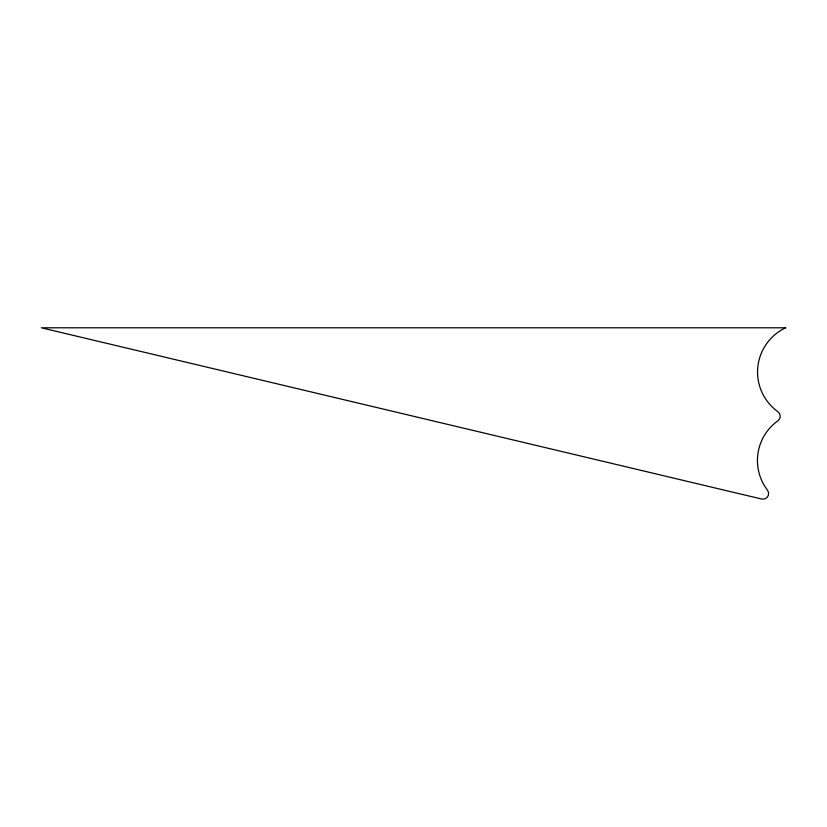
<?xml version="1.0" encoding="UTF-8"?>
<svg xmlns="http://www.w3.org/2000/svg" width="827" height="827" viewBox="0 0 827 827"><rect width="100%" height="100%" fill="white"/><g stroke="black" fill="none" stroke-linecap="round" stroke-linejoin="round"><path stroke-width="1.24" d="M785.65 327.792L41.35 327.792L761.739 499.053A5.613 5.613 0 0 0 767.497 490.173A48.793 48.793 0 0 1 777.856 420.819A5.613 5.613 0 0 0 777.866 411.691A48.876 48.876 0 0 1 785.65 327.792"/></g></svg>
